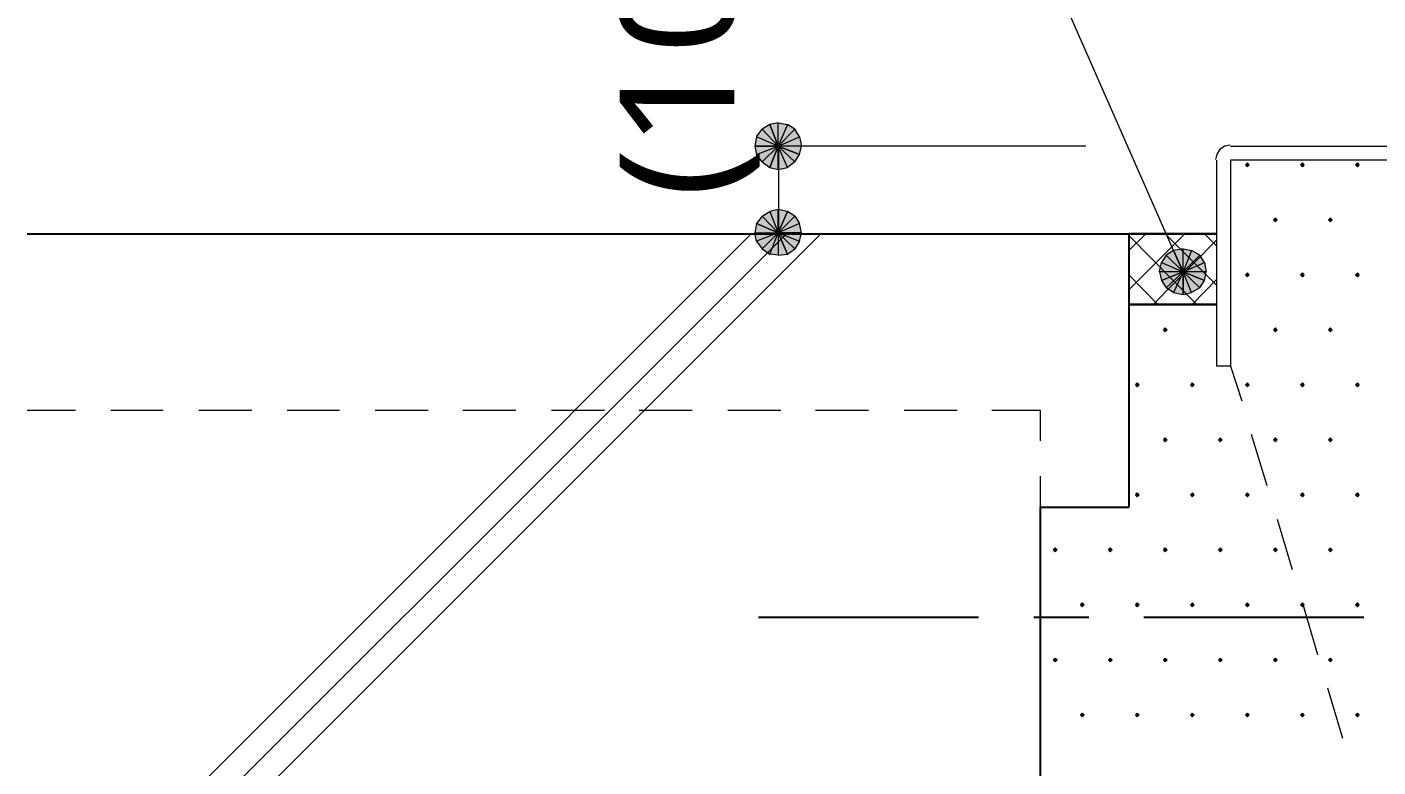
# Model space of a CAD drawing. Header units: millimetres. Extents: x 0 to 420, y 0 to 297.
# Drawn here: x 46.61 to 77.26, y 220.56 to 237.36 of the extents above; entities that cross this region are included whole.
import ezdxf
from ezdxf.enums import TextEntityAlignment as Align

# ---------------------------------------------------------------- set-up
doc = ezdxf.new("R2010")
doc.units = ezdxf.units.MM
doc.styles.add('kst32b', font='NotoSansJP-Variable.ttf')

msp = doc.modelspace()

# ---------------------------------------------------------------- hatches: boundary and pattern name
h = msp.add_hatch(color=7)
h.paths.add_polyline_path([(63.458, 235.14), (63.288, 235.035), (63.648, 234.654), (63.458, 235.14)])
h.paths.add_polyline_path([(63.288, 235.035), (63.648, 234.654), (63.161, 234.865), (63.288, 235.035)])
h.paths.add_polyline_path([(63.648, 234.654), (63.161, 234.865), (63.119, 234.654), (63.648, 234.654)])
h = msp.add_hatch(color=7)
h.paths.add_polyline_path([(64.029, 235.035), (63.86, 235.14), (63.648, 234.654), (64.029, 235.035)])
h.paths.add_polyline_path([(63.86, 235.14), (63.648, 234.654), (63.648, 235.183), (63.86, 235.14)])
h.paths.add_polyline_path([(63.648, 234.654), (63.648, 235.183), (63.458, 235.14), (63.648, 234.654)])
h = msp.add_hatch(color=7)
h.paths.add_polyline_path([(64.135, 234.463), (64.177, 234.654), (63.648, 234.654), (64.135, 234.463)])
h.paths.add_polyline_path([(64.177, 234.654), (63.648, 234.654), (64.135, 234.865), (64.177, 234.654)])
h.paths.add_polyline_path([(63.648, 234.654), (64.135, 234.865), (64.029, 235.035), (63.648, 234.654)])
h = msp.add_hatch(color=7)
h.paths.add_polyline_path([(63.119, 234.654), (63.161, 234.463), (63.648, 234.654), (63.119, 234.654)])
h.paths.add_polyline_path([(63.161, 234.463), (63.648, 234.654), (63.288, 234.294), (63.161, 234.463)])
h.paths.add_polyline_path([(63.648, 234.654), (63.288, 234.294), (63.458, 234.167), (63.648, 234.654)])
for points in [[(63.458, 234.167), (63.648, 234.124), (63.648, 234.654), (63.458, 234.167)], [(74.295, 234.273), (74.274, 234.251), (74.253, 234.23), (74.274, 234.209), (74.295, 234.188), (74.316, 234.209), (74.337, 234.23), (74.316, 234.251), (74.295, 234.273)], [(75.544, 234.273), (75.523, 234.251), (75.502, 234.23), (75.523, 234.209), (75.544, 234.188), (75.565, 234.209), (75.586, 234.23), (75.565, 234.251), (75.544, 234.273)], [(76.793, 234.273), (76.771, 234.251), (76.75, 234.23), (76.771, 234.209), (76.793, 234.188), (76.814, 234.209), (76.835, 234.23), (76.814, 234.251), (76.793, 234.273)], [(63.86, 233.172), (63.648, 233.214), (63.648, 232.685), (63.86, 233.172)], [(74.93, 233.024), (74.909, 233.003), (74.888, 232.981), (74.909, 232.96), (74.93, 232.939), (74.951, 232.96), (74.972, 232.981), (74.951, 233.003), (74.93, 233.024)], [(76.179, 233.024), (76.158, 233.003), (76.137, 232.981), (76.158, 232.96), (76.179, 232.939), (76.2, 232.96), (76.221, 232.981), (76.2, 233.003), (76.179, 233.024)], [(72.623, 232.283), (72.454, 232.177), (72.835, 231.796), (72.623, 232.283)], [(74.295, 231.775), (74.274, 231.754), (74.253, 231.733), (74.274, 231.712), (74.295, 231.69), (74.316, 231.712), (74.337, 231.733), (74.316, 231.754), (74.295, 231.775)], [(75.544, 231.775), (75.523, 231.754), (75.502, 231.733), (75.523, 231.712), (75.544, 231.69), (75.565, 231.712), (75.586, 231.733), (75.565, 231.754), (75.544, 231.775)], [(76.793, 231.775), (76.771, 231.754), (76.75, 231.733), (76.771, 231.712), (76.793, 231.69), (76.814, 231.712), (76.835, 231.733), (76.814, 231.754), (76.793, 231.775)], [(72.432, 230.526), (72.411, 230.505), (72.39, 230.484), (72.411, 230.463), (72.432, 230.441), (72.454, 230.463), (72.475, 230.484), (72.454, 230.505), (72.432, 230.526)], [(74.93, 230.526), (74.909, 230.505), (74.888, 230.484), (74.909, 230.463), (74.93, 230.441), (74.951, 230.463), (74.972, 230.484), (74.951, 230.505), (74.93, 230.526)], [(76.179, 230.526), (76.158, 230.505), (76.137, 230.484), (76.158, 230.463), (76.179, 230.441), (76.2, 230.463), (76.221, 230.484), (76.2, 230.505), (76.179, 230.526)], [(71.797, 229.277), (71.776, 229.256), (71.755, 229.235), (71.776, 229.214), (71.797, 229.193), (71.819, 229.214), (71.84, 229.235), (71.819, 229.256), (71.797, 229.277)], [(73.046, 229.277), (73.025, 229.256), (73.004, 229.235), (73.025, 229.214), (73.046, 229.193), (73.067, 229.214), (73.088, 229.235), (73.067, 229.256), (73.046, 229.277)], [(74.295, 229.277), (74.274, 229.256), (74.253, 229.235), (74.274, 229.214), (74.295, 229.193), (74.316, 229.214), (74.337, 229.235), (74.316, 229.256), (74.295, 229.277)], [(75.544, 229.277), (75.523, 229.256), (75.502, 229.235), (75.523, 229.214), (75.544, 229.193), (75.565, 229.214), (75.586, 229.235), (75.565, 229.256), (75.544, 229.277)], [(76.793, 229.277), (76.771, 229.256), (76.75, 229.235), (76.771, 229.214), (76.793, 229.193), (76.814, 229.214), (76.835, 229.235), (76.814, 229.256), (76.793, 229.277)], [(72.432, 228.029), (72.411, 228.007), (72.39, 227.986), (72.411, 227.965), (72.432, 227.944), (72.454, 227.965), (72.475, 227.986), (72.454, 228.007), (72.432, 228.029)], [(73.681, 228.029), (73.66, 228.007), (73.639, 227.986), (73.66, 227.965), (73.681, 227.944), (73.702, 227.965), (73.724, 227.986), (73.702, 228.007), (73.681, 228.029)], [(74.93, 228.029), (74.909, 228.007), (74.888, 227.986), (74.909, 227.965), (74.93, 227.944), (74.951, 227.965), (74.972, 227.986), (74.951, 228.007), (74.93, 228.029)], [(76.179, 228.029), (76.158, 228.007), (76.137, 227.986), (76.158, 227.965), (76.179, 227.944), (76.2, 227.965), (76.221, 227.986), (76.2, 228.007), (76.179, 228.029)], [(71.797, 226.78), (71.776, 226.758), (71.755, 226.737), (71.776, 226.716), (71.797, 226.695), (71.819, 226.716), (71.84, 226.737), (71.819, 226.758), (71.797, 226.78)], [(73.046, 226.78), (73.025, 226.758), (73.004, 226.737), (73.025, 226.716), (73.046, 226.695), (73.067, 226.716), (73.088, 226.737), (73.067, 226.758), (73.046, 226.78)], [(74.295, 226.78), (74.274, 226.758), (74.253, 226.737), (74.274, 226.716), (74.295, 226.695), (74.316, 226.716), (74.337, 226.737), (74.316, 226.758), (74.295, 226.78)], [(75.544, 226.78), (75.523, 226.758), (75.502, 226.737), (75.523, 226.716), (75.544, 226.695), (75.565, 226.716), (75.586, 226.737), (75.565, 226.758), (75.544, 226.78)], [(76.793, 226.78), (76.771, 226.758), (76.75, 226.737), (76.771, 226.716), (76.793, 226.695), (76.814, 226.716), (76.835, 226.737), (76.814, 226.758), (76.793, 226.78)], [(69.935, 225.531), (69.913, 225.51), (69.892, 225.488), (69.913, 225.467), (69.935, 225.446), (69.956, 225.467), (69.977, 225.488), (69.956, 225.51), (69.935, 225.531)], [(71.184, 225.531), (71.162, 225.51), (71.141, 225.488), (71.162, 225.467), (71.184, 225.446), (71.205, 225.467), (71.226, 225.488), (71.205, 225.51), (71.184, 225.531)], [(72.432, 225.531), (72.411, 225.51), (72.39, 225.488), (72.411, 225.467), (72.432, 225.446), (72.454, 225.467), (72.475, 225.488), (72.454, 225.51), (72.432, 225.531)], [(73.681, 225.531), (73.66, 225.51), (73.639, 225.488), (73.66, 225.467), (73.681, 225.446), (73.702, 225.467), (73.724, 225.488), (73.702, 225.51), (73.681, 225.531)], [(74.93, 225.531), (74.909, 225.51), (74.888, 225.488), (74.909, 225.467), (74.93, 225.446), (74.951, 225.467), (74.972, 225.488), (74.951, 225.51), (74.93, 225.531)], [(76.179, 225.531), (76.158, 225.51), (76.137, 225.488), (76.158, 225.467), (76.179, 225.446), (76.2, 225.467), (76.221, 225.488), (76.2, 225.51), (76.179, 225.531)], [(70.549, 224.282), (70.527, 224.261), (70.506, 224.24), (70.527, 224.218), (70.549, 224.197), (70.57, 224.218), (70.591, 224.24), (70.57, 224.261), (70.549, 224.282)], [(71.797, 224.282), (71.776, 224.261), (71.755, 224.24), (71.776, 224.218), (71.797, 224.197), (71.819, 224.218), (71.84, 224.24), (71.819, 224.261), (71.797, 224.282)], [(73.046, 224.282), (73.025, 224.261), (73.004, 224.24), (73.025, 224.218), (73.046, 224.197), (73.067, 224.218), (73.088, 224.24), (73.067, 224.261), (73.046, 224.282)], [(74.295, 224.282), (74.274, 224.261), (74.253, 224.24), (74.274, 224.218), (74.295, 224.197), (74.316, 224.218), (74.337, 224.24), (74.316, 224.261), (74.295, 224.282)], [(75.544, 224.282), (75.523, 224.261), (75.502, 224.24), (75.523, 224.218), (75.544, 224.197), (75.565, 224.218), (75.586, 224.24), (75.565, 224.261), (75.544, 224.282)], [(76.793, 224.282), (76.771, 224.261), (76.75, 224.24), (76.771, 224.218), (76.793, 224.197), (76.814, 224.218), (76.835, 224.24), (76.814, 224.261), (76.793, 224.282)], [(69.935, 223.033), (69.913, 223.012), (69.892, 222.991), (69.913, 222.97), (69.935, 222.948), (69.956, 222.97), (69.977, 222.991), (69.956, 223.012), (69.935, 223.033)], [(71.184, 223.033), (71.162, 223.012), (71.141, 222.991), (71.162, 222.97), (71.184, 222.948), (71.205, 222.97), (71.226, 222.991), (71.205, 223.012), (71.184, 223.033)], [(72.432, 223.033), (72.411, 223.012), (72.39, 222.991), (72.411, 222.97), (72.432, 222.948), (72.454, 222.97), (72.475, 222.991), (72.454, 223.012), (72.432, 223.033)], [(73.681, 223.033), (73.66, 223.012), (73.639, 222.991), (73.66, 222.97), (73.681, 222.948), (73.702, 222.97), (73.724, 222.991), (73.702, 223.012), (73.681, 223.033)], [(74.93, 223.033), (74.909, 223.012), (74.888, 222.991), (74.909, 222.97), (74.93, 222.948), (74.951, 222.97), (74.972, 222.991), (74.951, 223.012), (74.93, 223.033)], [(76.179, 223.033), (76.158, 223.012), (76.137, 222.991), (76.158, 222.97), (76.179, 222.948), (76.2, 222.97), (76.221, 222.991), (76.2, 223.012), (76.179, 223.033)], [(70.549, 221.784), (70.527, 221.763), (70.506, 221.742), (70.527, 221.721), (70.549, 221.7), (70.57, 221.721), (70.591, 221.742), (70.57, 221.763), (70.549, 221.784)], [(71.797, 221.784), (71.776, 221.763), (71.755, 221.742), (71.776, 221.721), (71.797, 221.7), (71.819, 221.721), (71.84, 221.742), (71.819, 221.763), (71.797, 221.784)], [(73.046, 221.784), (73.025, 221.763), (73.004, 221.742), (73.025, 221.721), (73.046, 221.7), (73.067, 221.721), (73.088, 221.742), (73.067, 221.763), (73.046, 221.784)], [(74.295, 221.784), (74.274, 221.763), (74.253, 221.742), (74.274, 221.721), (74.295, 221.7), (74.316, 221.721), (74.337, 221.742), (74.316, 221.763), (74.295, 221.784)], [(75.544, 221.784), (75.523, 221.763), (75.502, 221.742), (75.523, 221.721), (75.544, 221.7), (75.565, 221.721), (75.586, 221.742), (75.565, 221.763), (75.544, 221.784)], [(76.793, 221.784), (76.771, 221.763), (76.75, 221.742), (76.771, 221.721), (76.793, 221.7), (76.814, 221.721), (76.835, 221.742), (76.814, 221.763), (76.793, 221.784)]]:
    msp.add_hatch(color=7).paths.add_polyline_path(points)
h = msp.add_hatch(color=7)
h.paths.add_polyline_path([(63.648, 234.124), (63.86, 234.167), (63.648, 234.654), (63.648, 234.124)])
h.paths.add_polyline_path([(63.86, 234.167), (63.648, 234.654), (64.029, 234.294), (63.86, 234.167)])
h.paths.add_polyline_path([(63.648, 234.654), (64.029, 234.294), (64.135, 234.463), (63.648, 234.654)])
h = msp.add_hatch(color=7)
h.paths.add_polyline_path([(63.648, 233.214), (63.458, 233.172), (63.648, 232.685), (63.648, 233.214)])
h.paths.add_polyline_path([(63.458, 233.172), (63.648, 232.685), (63.288, 233.066), (63.458, 233.172)])
h.paths.add_polyline_path([(63.648, 232.685), (63.288, 233.066), (63.161, 232.897), (63.648, 232.685)])
h = msp.add_hatch(color=7)
h.paths.add_polyline_path([(64.177, 232.685), (64.135, 232.897), (63.648, 232.685), (64.177, 232.685)])
h.paths.add_polyline_path([(64.135, 232.897), (63.648, 232.685), (64.029, 233.066), (64.135, 232.897)])
h.paths.add_polyline_path([(63.648, 232.685), (64.029, 233.066), (63.86, 233.172), (63.648, 232.685)])
h = msp.add_hatch(color=7)
h.paths.add_polyline_path([(63.161, 232.897), (63.119, 232.685), (63.648, 232.685), (63.161, 232.897)])
h.paths.add_polyline_path([(63.119, 232.685), (63.648, 232.685), (63.161, 232.495), (63.119, 232.685)])
h.paths.add_polyline_path([(63.648, 232.685), (63.161, 232.495), (63.288, 232.325), (63.648, 232.685)])
h = msp.add_hatch(color=7)
h.paths.add_polyline_path([(63.288, 232.325), (63.458, 232.198), (63.648, 232.685), (63.288, 232.325)])
h.paths.add_polyline_path([(63.458, 232.198), (63.648, 232.685), (63.648, 232.177), (63.458, 232.198)])
h.paths.add_polyline_path([(63.648, 232.685), (63.648, 232.177), (63.86, 232.198), (63.648, 232.685)])
h = msp.add_hatch(color=7)
h.paths.add_polyline_path([(63.86, 232.198), (64.029, 232.325), (63.648, 232.685), (63.86, 232.198)])
h.paths.add_polyline_path([(64.029, 232.325), (63.648, 232.685), (64.135, 232.495), (64.029, 232.325)])
h.paths.add_polyline_path([(63.648, 232.685), (64.135, 232.495), (64.177, 232.685), (63.648, 232.685)])
h = msp.add_hatch(color=7)
h.paths.add_polyline_path([(73.216, 232.177), (73.025, 232.283), (72.835, 231.796), (73.216, 232.177)])
h.paths.add_polyline_path([(73.025, 232.283), (72.835, 231.796), (72.835, 232.325), (73.025, 232.283)])
h.paths.add_polyline_path([(72.835, 231.796), (72.835, 232.325), (72.623, 232.283), (72.835, 231.796)])
h = msp.add_hatch(color=7)
h.paths.add_polyline_path([(72.454, 232.177), (72.348, 232.008), (72.835, 231.796), (72.454, 232.177)])
h.paths.add_polyline_path([(72.348, 232.008), (72.835, 231.796), (72.305, 231.796), (72.348, 232.008)])
h.paths.add_polyline_path([(72.835, 231.796), (72.305, 231.796), (72.348, 231.606), (72.835, 231.796)])
h = msp.add_hatch(color=7)
h.paths.add_polyline_path([(73.321, 231.606), (73.364, 231.796), (72.835, 231.796), (73.321, 231.606)])
h.paths.add_polyline_path([(73.364, 231.796), (72.835, 231.796), (73.321, 232.008), (73.364, 231.796)])
h.paths.add_polyline_path([(72.835, 231.796), (73.321, 232.008), (73.216, 232.177), (72.835, 231.796)])
h = msp.add_hatch(color=7)
h.paths.add_polyline_path([(72.348, 231.606), (72.454, 231.436), (72.835, 231.796), (72.348, 231.606)])
h.paths.add_polyline_path([(72.454, 231.436), (72.835, 231.796), (72.623, 231.33), (72.454, 231.436)])
h.paths.add_polyline_path([(72.835, 231.796), (72.623, 231.33), (72.835, 231.288), (72.835, 231.796)])
h = msp.add_hatch(color=7)
h.paths.add_polyline_path([(72.835, 231.288), (73.025, 231.33), (72.835, 231.796), (72.835, 231.288)])
h.paths.add_polyline_path([(73.025, 231.33), (72.835, 231.796), (73.216, 231.436), (73.025, 231.33)])
h.paths.add_polyline_path([(72.835, 231.796), (73.216, 231.436), (73.321, 231.606), (72.835, 231.796)])

# ---------------------------------------------------------------- linework, layer by layer
at = {"lineweight": 13}
for points in [[(72.813, 231.838), (66.908, 245.279)], [(70.633, 234.654), (63.627, 234.654)], [(63.669, 232.664), (63.669, 234.675)], [(73.903, 234.675), (73.776, 234.649), (73.671, 234.579), (73.601, 234.474), (73.575, 234.347)], [(73.914, 234.654), (78.274, 234.654)], [(73.596, 234.336), (73.596, 229.658)], [(73.914, 234.336), (73.914, 229.658), (73.596, 229.658)], [(78.274, 234.336), (73.914, 234.336)], [(64.622, 232.664), (46.609, 214.651)], [(63.034, 232.664), (46.609, 216.217)], [(63.839, 232.664), (46.609, 215.434)], [(71.607, 232.283), (71.988, 232.664)], [(71.607, 231.394), (72.877, 232.664)], [(73.596, 231.5), (72.432, 232.664)], [(73.596, 232.389), (73.321, 232.664)], [(73.152, 231.055), (71.607, 232.622)], [(72.157, 231.055), (73.596, 232.516)], [(72.263, 231.055), (71.607, 231.733)], [(73.046, 231.055), (73.596, 231.627)], [(73.914, 229.658), (74.168, 228.875)], [(46.609, 228.663), (47.71, 228.663)], [(48.514, 228.663), (49.699, 228.663)], [(50.504, 228.663), (51.71, 228.663)], [(52.514, 228.663), (53.7, 228.663)], [(54.504, 228.663), (55.711, 228.663)], [(56.494, 228.663), (57.7, 228.663)], [(58.505, 228.663), (59.711, 228.663)], [(60.494, 228.663), (61.701, 228.663)], [(62.505, 228.663), (63.712, 228.663)], [(64.495, 228.663), (65.701, 228.663)], [(66.506, 228.663), (67.712, 228.663)], [(68.495, 228.663), (69.596, 228.663)], [(69.596, 228.663), (69.596, 227.965)], [(74.38, 228.113), (74.74, 226.949)], [(69.596, 227.161), (69.596, 226.462)], [(74.972, 226.187), (75.311, 225.044)], [(75.544, 224.282), (75.883, 223.118)], [(76.115, 222.356), (76.454, 221.213)]]:
    msp.add_lwpolyline(points, dxfattribs=at)
at = {"lineweight": 0}
for points in [[(63.458, 235.14), (63.288, 235.035), (63.648, 234.654)], [(63.648, 234.654), (63.648, 235.183), (63.458, 235.14)], [(63.86, 235.14), (63.648, 234.654), (63.648, 235.183)], [(64.029, 235.035), (63.86, 235.14), (63.648, 234.654)], [(63.648, 234.654), (63.161, 234.865), (63.119, 234.654)], [(63.288, 235.035), (63.648, 234.654), (63.161, 234.865)], [(63.648, 234.654), (64.135, 234.865), (64.029, 235.035)], [(64.177, 234.654), (63.648, 234.654), (64.135, 234.865)], [(63.119, 234.654), (63.161, 234.463), (63.648, 234.654)], [(63.161, 234.463), (63.648, 234.654), (63.288, 234.294)], [(63.648, 234.654), (63.288, 234.294), (63.458, 234.167)], [(63.458, 234.167), (63.648, 234.124), (63.648, 234.654)], [(63.648, 234.124), (63.86, 234.167), (63.648, 234.654)], [(63.86, 234.167), (63.648, 234.654), (64.029, 234.294)], [(63.648, 234.654), (64.029, 234.294), (64.135, 234.463)], [(64.135, 234.463), (64.177, 234.654), (63.648, 234.654)], [(74.295, 234.273), (74.274, 234.251), (74.253, 234.23), (74.274, 234.209), (74.295, 234.188), (74.316, 234.209), (74.337, 234.23), (74.316, 234.251)], [(75.544, 234.273), (75.523, 234.251), (75.502, 234.23), (75.523, 234.209), (75.544, 234.188), (75.565, 234.209), (75.586, 234.23), (75.565, 234.251)], [(76.793, 234.273), (76.771, 234.251), (76.75, 234.23), (76.771, 234.209), (76.793, 234.188), (76.814, 234.209), (76.835, 234.23), (76.814, 234.251)], [(63.648, 232.685), (63.288, 233.066), (63.161, 232.897)], [(63.458, 233.172), (63.648, 232.685), (63.288, 233.066)], [(63.648, 233.214), (63.458, 233.172), (63.648, 232.685)], [(63.86, 233.172), (63.648, 233.214), (63.648, 232.685)], [(63.648, 232.685), (64.029, 233.066), (63.86, 233.172)], [(64.135, 232.897), (63.648, 232.685), (64.029, 233.066)], [(74.93, 233.024), (74.909, 233.003), (74.888, 232.981), (74.909, 232.96), (74.93, 232.939), (74.951, 232.96), (74.972, 232.981), (74.951, 233.003)], [(76.179, 233.024), (76.158, 233.003), (76.137, 232.981), (76.158, 232.96), (76.179, 232.939), (76.2, 232.96), (76.221, 232.981), (76.2, 233.003)], [(63.161, 232.897), (63.119, 232.685), (63.648, 232.685)], [(63.119, 232.685), (63.648, 232.685), (63.161, 232.495)], [(63.648, 232.685), (63.161, 232.495), (63.288, 232.325)], [(63.288, 232.325), (63.458, 232.198), (63.648, 232.685)], [(63.458, 232.198), (63.648, 232.685), (63.648, 232.177)], [(64.177, 232.685), (64.135, 232.897), (63.648, 232.685)], [(63.648, 232.685), (63.648, 232.177), (63.86, 232.198)], [(63.86, 232.198), (64.029, 232.325), (63.648, 232.685)], [(64.029, 232.325), (63.648, 232.685), (64.135, 232.495)], [(63.648, 232.685), (64.135, 232.495), (64.177, 232.685)], [(72.835, 231.796), (72.835, 232.325), (72.623, 232.283)], [(73.025, 232.283), (72.835, 231.796), (72.835, 232.325)], [(72.454, 232.177), (72.348, 232.008), (72.835, 231.796)], [(72.623, 232.283), (72.454, 232.177), (72.835, 231.796)], [(73.216, 232.177), (73.025, 232.283), (72.835, 231.796)], [(72.835, 231.796), (73.321, 232.008), (73.216, 232.177)], [(72.348, 232.008), (72.835, 231.796), (72.305, 231.796)], [(72.835, 231.796), (72.305, 231.796), (72.348, 231.606)], [(72.348, 231.606), (72.454, 231.436), (72.835, 231.796)], [(72.454, 231.436), (72.835, 231.796), (72.623, 231.33)], [(72.835, 231.796), (72.623, 231.33), (72.835, 231.288)], [(73.364, 231.796), (72.835, 231.796), (73.321, 232.008)], [(72.835, 231.288), (73.025, 231.33), (72.835, 231.796)], [(73.025, 231.33), (72.835, 231.796), (73.216, 231.436)], [(72.835, 231.796), (73.216, 231.436), (73.321, 231.606)], [(73.321, 231.606), (73.364, 231.796), (72.835, 231.796)], [(74.295, 231.775), (74.274, 231.754), (74.253, 231.733), (74.274, 231.712), (74.295, 231.69), (74.316, 231.712), (74.337, 231.733), (74.316, 231.754)], [(75.544, 231.775), (75.523, 231.754), (75.502, 231.733), (75.523, 231.712), (75.544, 231.69), (75.565, 231.712), (75.586, 231.733), (75.565, 231.754)], [(76.793, 231.775), (76.771, 231.754), (76.75, 231.733), (76.771, 231.712), (76.793, 231.69), (76.814, 231.712), (76.835, 231.733), (76.814, 231.754)], [(72.432, 230.526), (72.411, 230.505), (72.39, 230.484), (72.411, 230.463), (72.432, 230.441), (72.454, 230.463), (72.475, 230.484), (72.454, 230.505)], [(74.93, 230.526), (74.909, 230.505), (74.888, 230.484), (74.909, 230.463), (74.93, 230.441), (74.951, 230.463), (74.972, 230.484), (74.951, 230.505)], [(76.179, 230.526), (76.158, 230.505), (76.137, 230.484), (76.158, 230.463), (76.179, 230.441), (76.2, 230.463), (76.221, 230.484), (76.2, 230.505)], [(71.797, 229.277), (71.776, 229.256), (71.755, 229.235), (71.776, 229.214), (71.797, 229.193), (71.819, 229.214), (71.84, 229.235), (71.819, 229.256)], [(73.046, 229.277), (73.025, 229.256), (73.004, 229.235), (73.025, 229.214), (73.046, 229.193), (73.067, 229.214), (73.088, 229.235), (73.067, 229.256)], [(74.295, 229.277), (74.274, 229.256), (74.253, 229.235), (74.274, 229.214), (74.295, 229.193), (74.316, 229.214), (74.337, 229.235), (74.316, 229.256)], [(75.544, 229.277), (75.523, 229.256), (75.502, 229.235), (75.523, 229.214), (75.544, 229.193), (75.565, 229.214), (75.586, 229.235), (75.565, 229.256)], [(76.793, 229.277), (76.771, 229.256), (76.75, 229.235), (76.771, 229.214), (76.793, 229.193), (76.814, 229.214), (76.835, 229.235), (76.814, 229.256)], [(72.432, 228.029), (72.411, 228.007), (72.39, 227.986), (72.411, 227.965), (72.432, 227.944), (72.454, 227.965), (72.475, 227.986), (72.454, 228.007)], [(73.681, 228.029), (73.66, 228.007), (73.639, 227.986), (73.66, 227.965), (73.681, 227.944), (73.702, 227.965), (73.724, 227.986), (73.702, 228.007)], [(74.93, 228.029), (74.909, 228.007), (74.888, 227.986), (74.909, 227.965), (74.93, 227.944), (74.951, 227.965), (74.972, 227.986), (74.951, 228.007)], [(76.179, 228.029), (76.158, 228.007), (76.137, 227.986), (76.158, 227.965), (76.179, 227.944), (76.2, 227.965), (76.221, 227.986), (76.2, 228.007)], [(71.797, 226.78), (71.776, 226.758), (71.755, 226.737), (71.776, 226.716), (71.797, 226.695), (71.819, 226.716), (71.84, 226.737), (71.819, 226.758)], [(73.046, 226.78), (73.025, 226.758), (73.004, 226.737), (73.025, 226.716), (73.046, 226.695), (73.067, 226.716), (73.088, 226.737), (73.067, 226.758)], [(74.295, 226.78), (74.274, 226.758), (74.253, 226.737), (74.274, 226.716), (74.295, 226.695), (74.316, 226.716), (74.337, 226.737), (74.316, 226.758)], [(75.544, 226.78), (75.523, 226.758), (75.502, 226.737), (75.523, 226.716), (75.544, 226.695), (75.565, 226.716), (75.586, 226.737), (75.565, 226.758)], [(76.793, 226.78), (76.771, 226.758), (76.75, 226.737), (76.771, 226.716), (76.793, 226.695), (76.814, 226.716), (76.835, 226.737), (76.814, 226.758)], [(69.935, 225.531), (69.913, 225.51), (69.892, 225.488), (69.913, 225.467), (69.935, 225.446), (69.956, 225.467), (69.977, 225.488), (69.956, 225.51)], [(71.184, 225.531), (71.162, 225.51), (71.141, 225.488), (71.162, 225.467), (71.184, 225.446), (71.205, 225.467), (71.226, 225.488), (71.205, 225.51)], [(72.432, 225.531), (72.411, 225.51), (72.39, 225.488), (72.411, 225.467), (72.432, 225.446), (72.454, 225.467), (72.475, 225.488), (72.454, 225.51)], [(73.681, 225.531), (73.66, 225.51), (73.639, 225.488), (73.66, 225.467), (73.681, 225.446), (73.702, 225.467), (73.724, 225.488), (73.702, 225.51)], [(74.93, 225.531), (74.909, 225.51), (74.888, 225.488), (74.909, 225.467), (74.93, 225.446), (74.951, 225.467), (74.972, 225.488), (74.951, 225.51)], [(76.179, 225.531), (76.158, 225.51), (76.137, 225.488), (76.158, 225.467), (76.179, 225.446), (76.2, 225.467), (76.221, 225.488), (76.2, 225.51)], [(70.549, 224.282), (70.527, 224.261), (70.506, 224.24), (70.527, 224.218), (70.549, 224.197), (70.57, 224.218), (70.591, 224.24), (70.57, 224.261)], [(71.797, 224.282), (71.776, 224.261), (71.755, 224.24), (71.776, 224.218), (71.797, 224.197), (71.819, 224.218), (71.84, 224.24), (71.819, 224.261)], [(73.046, 224.282), (73.025, 224.261), (73.004, 224.24), (73.025, 224.218), (73.046, 224.197), (73.067, 224.218), (73.088, 224.24), (73.067, 224.261)], [(74.295, 224.282), (74.274, 224.261), (74.253, 224.24), (74.274, 224.218), (74.295, 224.197), (74.316, 224.218), (74.337, 224.24), (74.316, 224.261)], [(75.544, 224.282), (75.523, 224.261), (75.502, 224.24), (75.523, 224.218), (75.544, 224.197), (75.565, 224.218), (75.586, 224.24), (75.565, 224.261)], [(76.793, 224.282), (76.771, 224.261), (76.75, 224.24), (76.771, 224.218), (76.793, 224.197), (76.814, 224.218), (76.835, 224.24), (76.814, 224.261)], [(69.935, 223.033), (69.913, 223.012), (69.892, 222.991), (69.913, 222.97), (69.935, 222.948), (69.956, 222.97), (69.977, 222.991), (69.956, 223.012)], [(71.184, 223.033), (71.162, 223.012), (71.141, 222.991), (71.162, 222.97), (71.184, 222.948), (71.205, 222.97), (71.226, 222.991), (71.205, 223.012)], [(72.432, 223.033), (72.411, 223.012), (72.39, 222.991), (72.411, 222.97), (72.432, 222.948), (72.454, 222.97), (72.475, 222.991), (72.454, 223.012)], [(73.681, 223.033), (73.66, 223.012), (73.639, 222.991), (73.66, 222.97), (73.681, 222.948), (73.702, 222.97), (73.724, 222.991), (73.702, 223.012)], [(74.93, 223.033), (74.909, 223.012), (74.888, 222.991), (74.909, 222.97), (74.93, 222.948), (74.951, 222.97), (74.972, 222.991), (74.951, 223.012)], [(76.179, 223.033), (76.158, 223.012), (76.137, 222.991), (76.158, 222.97), (76.179, 222.948), (76.2, 222.97), (76.221, 222.991), (76.2, 223.012)], [(70.549, 221.784), (70.527, 221.763), (70.506, 221.742), (70.527, 221.721), (70.549, 221.7), (70.57, 221.721), (70.591, 221.742), (70.57, 221.763)], [(71.797, 221.784), (71.776, 221.763), (71.755, 221.742), (71.776, 221.721), (71.797, 221.7), (71.819, 221.721), (71.84, 221.742), (71.819, 221.763)], [(73.046, 221.784), (73.025, 221.763), (73.004, 221.742), (73.025, 221.721), (73.046, 221.7), (73.067, 221.721), (73.088, 221.742), (73.067, 221.763)], [(74.295, 221.784), (74.274, 221.763), (74.253, 221.742), (74.274, 221.721), (74.295, 221.7), (74.316, 221.721), (74.337, 221.742), (74.316, 221.763)], [(75.544, 221.784), (75.523, 221.763), (75.502, 221.742), (75.523, 221.721), (75.544, 221.7), (75.565, 221.721), (75.586, 221.742), (75.565, 221.763)], [(76.793, 221.784), (76.771, 221.763), (76.75, 221.742), (76.771, 221.721), (76.793, 221.7), (76.814, 221.721), (76.835, 221.742), (76.814, 221.763)]]:
    msp.add_lwpolyline(points, close=True, dxfattribs=at)
at = {"lineweight": 25}
for points in [[(46.609, 232.664), (71.607, 232.664)], [(71.607, 232.664), (71.607, 226.462)], [(69.596, 226.462), (69.596, 198.67)], [(69.596, 226.462), (71.607, 226.462)], [(63.204, 223.964), (68.199, 223.964)], [(69.448, 223.964), (70.697, 223.964)], [(71.946, 223.964), (76.941, 223.964)]]:
    msp.add_lwpolyline(points, dxfattribs=at)
at = {"lineweight": 30}
for points in [[(73.596, 232.664), (71.607, 232.664)], [(73.596, 231.055), (71.607, 231.055)]]:
    msp.add_lwpolyline(points, dxfattribs=at)

# ---------------------------------------------------------------- texts
at = {"style": 'kst32b'}
msp.add_text('(10)', height=2.5989, dxfattribs=at).set_placement((62.653, 233.489), (62.653, 239.987), align=Align.FIT)

doc.saveas('drawing.dxf')
